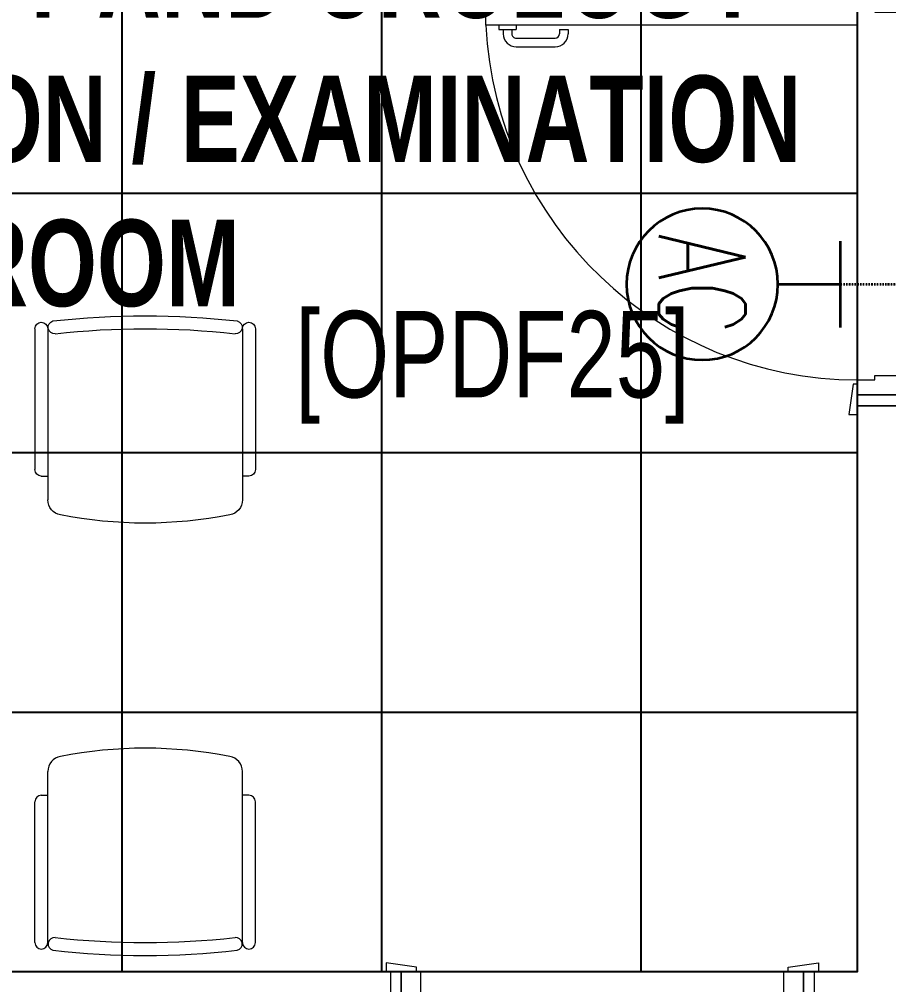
# Model space of a CAD drawing. Extents: x -178977 to 231842, y -29287 to 19916.
# Drawn here: x 31038 to 33048, y -6840 to -4608 of the extents above; entities that cross this region are included whole.
import ezdxf
from ezdxf.enums import TextEntityAlignment as Align

# ---------------------------------------------------------------- set-up
doc = ezdxf.new("R2010")
doc.units = 0
doc.header["$LTSCALE"] = 0.25
doc.linetypes.add('DASHDOT', pattern=[25.4, 12.7, -6.35, 0, -6.35])
for name, color, linetype, lineweight in [('01-First Floor-FUR$0$72_EGR_BASE_TEXT', 252, 'Continuous', 5), ('01-First Floor-FUR$0$LOADING', 253, 'Continuous', 5), ('01-First Floor-FUR$0$Walls', 251, 'Continuous', 5), ('01-First Floor-FUR$0$Wooden Joinery', 251, 'Continuous', 5), ('E-LITE-CLNG-CNDT', 6, 'DASHDOT', 35), ('E-POWR-CIRC-NUMB', 6, 'Continuous', 25), ('E-POWR-CLNG-CNDT', 6, 'DASHDOT', 35), ('E-POWR-WALL @ 100', 4, 'Continuous', 35)]:
    doc.layers.add(name, color=color, linetype=linetype, lineweight=lineweight)
for name, color, linetype in [('01-First Floor-FUR$0$FALSE CEILING', 251, 'Continuous'), ('01-First Floor-FUR$0$TME-NON MEDICAL FURNITURE', 242, 'Continuous'), ('E-POWR-IDEN', 101, 'Continuous')]:
    doc.layers.add(name, color=color, linetype=linetype)
doc.styles.add('01-First Floor-FUR$0$X3G_ENTITY_9EC9', font='swisscl.ttf', dxfattribs={"height": 0.2})
doc.styles.add('01-First Floor-FUR$0$X3G_ENTITY_9F38', font='swisscl.ttf', dxfattribs={"height": 0.2})
doc.styles.add('DC_SIMPLEX', font='SIMPLEX.shx', dxfattribs={"width": 0.7})

# ---------------------------------------------------------------- blocks, each defined once
blk = doc.blocks.new('01-First Floor-FUR$0$A$C72370EFE')
at = {"layer": '01-First Floor-FUR$0$Wooden Joinery'}
for p, q in [((-0.01, -0.04), (-0.02, -0.04)), ((-0.01, -0.03), (-0.01, -0.07)), ((0, -0.03), (-0.01, -0.03)), ((0.04, -0.03), (0.05, -0.03)), ((0.05, -0.03), (0.05, -0.07)), ((0.05, -0.04), (0.06, -0.04)), ((-0.01, -0.06), (-0.02, -0.06)), ((0.05, -0.06), (0.06, -0.06)), ((-0.05, -0.07), (-0.05, -0.16)), ((-0.03, -0.07), (-0.03, -0.16)), ((0, -0.07), (-0.01, -0.07)), ((0.04, -0.07), (0.05, -0.07)), ((0.07, -0.07), (0.07, -0.16)), ((0.09, -0.07), (0.09, -0.16)), ((-0.01, -0.17), (-0.02, -0.17)), ((-0.01, -0.17), (-0.01, -0.19)), ((0.05, -0.17), (0.06, -0.17)), ((0.05, -0.17), (0.05, -0.19)), ((-0.01, -0.19), (-0.02, -0.19)), ((0.05, -0.19), (0.06, -0.19))]:
    blk.add_line(p, q, dxfattribs=at)
for centre, radius, start, end in [((-0.02, -0.07), 0.03, 90, 180), ((0.06, -0.07), 0.03, 0, 90), ((-0.02, -0.07), 0.01, 90, 180), ((0.06, -0.07), 0.01, 0, 90), ((-0.02, -0.16), 0.03, 180, 270), ((-0.02, -0.16), 0.01, 180, 270), ((0.06, -0.16), 0.01, 270, 0), ((0.06, -0.16), 0.03, 270, 0)]:
    blk.add_arc(centre, radius, start, end, dxfattribs=at)
blk = doc.blocks.new('01-First Floor-FUR$0$A$C5DAD61B4')
at = {"layer": '01-First Floor-FUR$0$Wooden Joinery'}
for points in [[(80, 959.1), (80, 969.1), (10, 979.1), (10, 959.1)], [(940, 959.1), (940, 969.1), (1010, 979.1), (1010, 959.1)], [(70, 859.1), (70, 849.1), (0, 839.1), (0, 859.1)], [(120, 859.1), (120, 0), (80, 0), (80, 859.1)], [(950, 859.1), (950, 849.1), (1020, 839.1), (1020, 859.1)]]:
    blk.add_lwpolyline(points, close=True, dxfattribs=at)
for points in [[(45, 859.1), (45, 959.1), (20, 959.1), (20, 859.1), (45, 859.1)], [(45, 859.1), (80, 859.1), (80, 899.1), (90, 899.1), (90, 959.1), (45, 959.1), (45, 859.1)], [(975, 859.1), (940, 859.1), (940, 899.1), (930, 899.1), (930, 959.1), (975, 959.1), (975, 859.1)], [(975, 859.1), (975, 959.1), (1000, 959.1), (1000, 859.1), (975, 859.1)]]:
    blk.add_lwpolyline(points, dxfattribs=at)
blk.add_arc((80, 859.1), 860, 272.666, 0, dxfattribs=at)
at = {"layer": '01-First Floor-FUR$0$Wooden Joinery', "xscale": 999.9999999998854, "yscale": 999.9999999998854, "zscale": 999.9999999998854, "rotation": 180}
blk.add_blockref('01-First Floor-FUR$0$A$C72370EFE', (120, 0), dxfattribs=at)
blk = doc.blocks.new('01-First Floor-FUR$0$GF21016-P')
at = {"layer": '01-First Floor-FUR$0$LOADING', "extrusion": (-1.24384e-09, -1.20261e-09, -1)}
for p, q in [((0.0128, 0.0179), (0.0128, 0.4136)), ((0.4628, 0.0179), (0.4628, 0.4136)), ((-0.0022, 0.3585), (0.0128, 0.3585)), ((0.4778, 0.3585), (0.4628, 0.3585)), ((-0.0172, 0.0179), (-0.0172, 0.3435)), ((0.4928, 0.0179), (0.4928, 0.3435)), ((0.4778, 0.0029), (0.4778, 0.0029))]:
    blk.add_line(p, q, dxfattribs=at)
for centre, radius, start, end in [((-0.2378, -0.5362), 1.0036, 78.7568, 101.2432), ((-0.0478, 0.4136), 0.035, 0, 80.6557), ((-0.4278, 0.4136), 0.035, 99.3443, 180), ((0.0022, 0.3435), 0.015, 0, 90), ((-0.4778, 0.3435), 0.015, 90, 180), ((-0.0284, 0.0145), 0.015, 284.3864, 95.5209), ((-0.2378, 1.8928), 1.8749, 263.6341, 276.3659), ((-0.4471, 0.0145), 0.015, 84.4791, 255.6136), ((0.0022, 0.0179), 0.015, 270, 0), ((0.0022, 0.0179), 0.015, 180, 270), ((-0.2378, 1.8734), 1.8855, 263.5119, 276.4881), ((-0.4778, 0.0179), 0.015, 270, 0), ((-0.4778, 0.0179), 0.015, 180, 270)]:
    blk.add_arc(centre, radius, start, end, dxfattribs=at)
blk = doc.blocks.new('01-First Floor-FUR')
at = {"layer": '01-First Floor-FUR$0$FALSE CEILING', "linetype": 'Continuous'}
for p, q in [((31276, -6810), (31276, -2810)), ((31876, -6810), (31876, -2810)), ((32476, -6810), (32476, -2810)), ((29476, -5010), (32976, -5010)), ((29476, -5610), (32976, -5610)), ((29476, -6210), (32976, -6210))]:
    blk.add_line(p, q, dxfattribs=at)
at = {"layer": '01-First Floor-FUR$0$FALSE CEILING'}
blk.add_lwpolyline([(29476, -6810), (32976, -6810), (32976, -2810), (29476, -2810)], close=True, dxfattribs=at)
at = {"layer": '01-First Floor-FUR$0$Walls'}
for p, q in [((32976, -5501.8), (32976, -6810)), ((32976, -5501.8), (33076, -5501.8)), ((29476, -6810), (31896, -6810)), ((32876, -6810), (32976, -6810))]:
    blk.add_line(p, q, dxfattribs=at)
at = {"layer": '01-First Floor-FUR$0$TME-NON MEDICAL FURNITURE', "color": 1, "extrusion": (-4.75185e-05, 1.86519e-05, 1), "xscale": 1000.000000000006, "yscale": 1000.000000000006, "zscale": -1000.000000000001, "rotation": 179.9999749532386}
blk.add_blockref('01-First Floor-FUR$0$GF21016-P', (31566.7, -5305.7, -1.7), dxfattribs=at)
at = {"layer": '01-First Floor-FUR$0$TME-NON MEDICAL FURNITURE', "color": 1, "extrusion": (-4.75185e-05, -1.86519e-05, 1), "xscale": -1000.000000000006, "yscale": 1000.000000000006, "zscale": -1000.000000000006, "rotation": 2.504676146486418e-05}
blk.add_blockref('01-First Floor-FUR$0$GF21016-P', (31566.7, -6760.8, -1.5), dxfattribs=at)
at = {"layer": '01-First Floor-FUR$0$Wooden Joinery', "rotation": 270}
blk.add_blockref('01-First Floor-FUR$0$A$C5DAD61B4', (32116.9, -4501.8), dxfattribs=at)
at = {"layer": '01-First Floor-FUR$0$Wooden Joinery', "xscale": -1}
blk.add_blockref('01-First Floor-FUR$0$A$C5DAD61B4', (32896, -7769.1), dxfattribs=at)
at = {"layer": '01-First Floor-FUR$0$72_EGR_BASE_TEXT', "insert": (31229, -4404.7, 0), "char_height": 200, "width": 3432.033, "attachment_point": 2, "style": '01-First Floor-FUR$0$X3G_ENTITY_9EC9'}
blk.add_mtext('{\\fSwis721 LtCn BT|b1|i0|c0|p34;NEPHROLOGY AND UROLOGY CONSULTATION / EXAMINATION ROOM}', dxfattribs=at)
at = {"layer": '01-First Floor-FUR$0$72_EGR_BASE_TEXT', "insert": (32132.3, -5282.5, 0), "char_height": 200, "attachment_point": 2, "style": '01-First Floor-FUR$0$X3G_ENTITY_9F38'}
blk.add_mtext('[OPDF25]', dxfattribs=at)
blk = doc.blocks.new('*U127')
for p, q in [((0, 1.45), (0, 0)), ((1, 0), (-1, 0))]:
    blk.add_line(p, q)
blk.add_circle((0, 3.2), 1.75)
at = {"layer": 'E-POWR-CIRC-NUMB', "style": 'DC_SIMPLEX', "width": 0.7, "flags": 8}
blk.add_attdef('CIRCUIT', (3.364, 5.671), '', height=2, rotation=360, dxfattribs=at)
at = {"layer": 'E-POWR-IDEN', "style": 'DC_SIMPLEX', "width": 0.7, "flags": 8}
blk.add_attdef('TYPE', text='', height=2, rotation=360, dxfattribs=at).set_placement((0, 3.2), align=Align.MIDDLE_CENTER)

msp = doc.modelspace()

# ---------------------------------------------------------------- linework, layer by layer
at = {"layer": 'E-POWR-CLNG-CNDT', "elevation": -0.1}
msp.add_lwpolyline([(32937, -5220.8), (34676, -5220.8)], dxfattribs=at)

# ---------------------------------------------------------------- block references
at = {"layer": 'E-LITE-CLNG-CNDT'}
msp.add_blockref('01-First Floor-FUR', (0, 0), dxfattribs=at)
at = {"layer": 'E-POWR-WALL @ 100'}
ref = msp.add_blockref('*U127', (32937, -5220.8, -0.1), dxfattribs=dict(at, xscale=-100, yscale=100, zscale=100, rotation=90))
ref.add_attrib('TYPE', 'AC', dxfattribs={"layer": 'E-POWR-IDEN', "height": 200, "rotation": 270, "style": 'DC_SIMPLEX', "width": 0.7, "flags": 8}).set_placement((32617, -5220.8, -0.1), align=Align.MIDDLE_CENTER)

doc.saveas('drawing.dxf')
